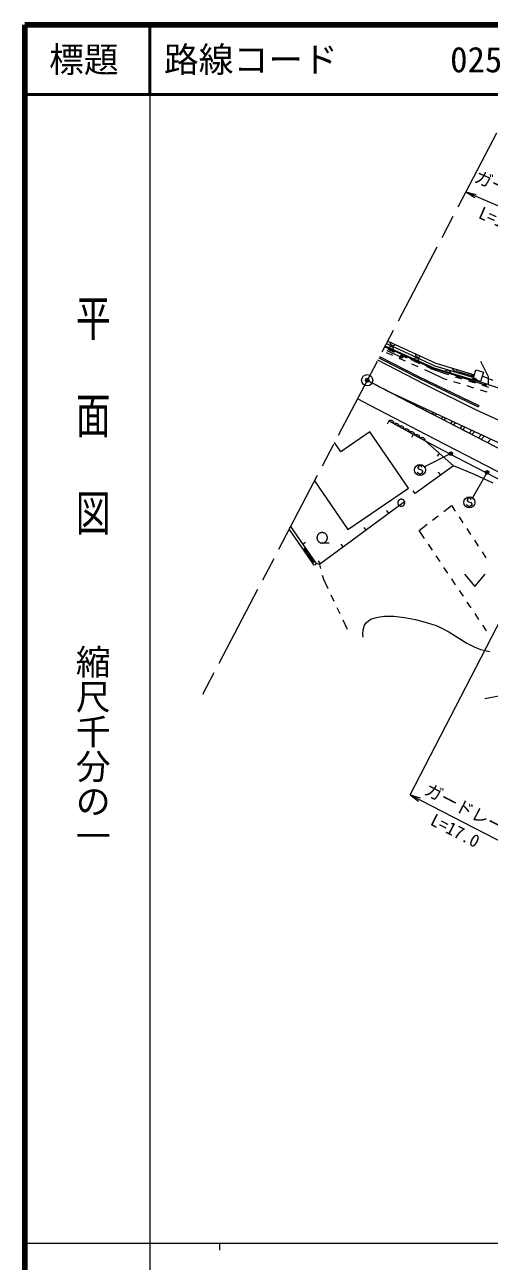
# Model space of a CAD drawing. Units: millimetres, scale not verified. Extents: x 40000 to 680000, y 20000 to 380000.
# Drawn here: x 40000 to 106759, y 202409 to 380000 of the extents above; entities that cross this region are included whole.
import ezdxf
from ezdxf.enums import TextEntityAlignment as Align

# ---------------------------------------------------------------- set-up
doc = ezdxf.new("R2010")
doc.units = ezdxf.units.MM
doc.header["$LTSCALE"] = 1000
doc.header["$PDMODE"] = 32
doc.header["$PDSIZE"] = 500
doc.linetypes.add('CHAIN', pattern=[18.5, 12, -1.5, 3.5, -1.5])
for name, color, linetype, lineweight in [('M-BGD', 7, 'Continuous', 13), ('M-BMK', 2, 'CHAIN', 13), ('M-BMK-SRVR', 3, 'Continuous', 13), ('M-STR-HTXT', 7, 'Continuous', 13), ('M-STR-STRC', 7, 'Continuous', 13), ('M-STR-STRD', 7, 'Continuous', 13), ('M-TTL', 2, 'Continuous', 140), ('M-TTL-BAND', 7, 'Continuous', 13), ('M-TTL-LINE', 7, 'Continuous', 50)]:
    doc.layers.add(name, color=color, linetype=linetype, lineweight=lineweight)
doc.layers.add('M-OTRS', color=6, linetype='Continuous')
doc.layers.add('M-TTL-TXT', color=7, linetype='Continuous')
doc.styles.add('@ＭＳ ゴシック', font='')
doc.styles.add('ＭＳ ゴシック', font='')
doc.styles.get('@ＭＳ ゴシック').set_extended_font_data('@MS Gothic')
doc.styles.get('ＭＳ ゴシック').set_extended_font_data('MS Gothic')

msp = doc.modelspace()

# ---------------------------------------------------------------- linework, layer by layer
at = {"layer": 'M-BGD'}
for p, q in [((91974, 334213), (98929, 331003)), ((92160, 334568), (99070, 331378)), ((92774, 333268), (91727, 333741)), ((98822, 330680), (91779, 333842)), ((91950, 332933), (92863, 332525)), ((92056, 333200), (94332, 332165)), ((92189, 333405), (93101, 332996)), ((95551, 332013), (93048, 333144)), ((93776, 332117), (94688, 331708)), ((93913, 332150), (94068, 332491)), ((94332, 332165), (93913, 332150)), ((94014, 332588), (94927, 332180)), ((94068, 332491), (94332, 332165)), ((95601, 331300), (96514, 330892)), ((98329, 330759), (95825, 331890)), ((95840, 331771), (96753, 331363)), ((97427, 330484), (98512, 329998)), ((97666, 330955), (98744, 330473)), ((102172, 329508), (98608, 330652)), ((98744, 330473), (100425, 329906)), ((106621, 328312), (98822, 330680)), ((98929, 331003), (104517, 329342)), ((99070, 331378), (104634, 329725)), ((104442, 329097), (104850, 330426)), ((104850, 330426), (105917, 330099)), ((105487, 331695), (106606, 329482)), ((98512, 329998), (100199, 329199)), ((100199, 329199), (100682, 329050)), ((100425, 329906), (100920, 329751)), ((101637, 328754), (102593, 328459)), ((101875, 329454), (102829, 329156)), ((102191, 330208), (104596, 329527)), ((106021, 328273), (102457, 329416)), ((103784, 328858), (104738, 328560)), ((104184, 329449), (104286, 329810)), ((104596, 329527), (104184, 329449)), ((104286, 329810), (104596, 329527)), ((105509, 328769), (104442, 329097)), ((105917, 330099), (105509, 328769)), ((105692, 329578), (107285, 328940)), ((106606, 329482), (106621, 328312)), ((103548, 328164), (104504, 327868)), ((105459, 327573), (106414, 327278)), ((105693, 328262), (106647, 327964)), ((106621, 328312), (108161, 327786)), ((89605, 321548), (85419, 318680)), ((95151, 313452), (89605, 321548)), ((92320, 323091), (92079, 322653)), ((92320, 323091), (97552, 320220)), ((97557, 320229), (92325, 323100)), ((85419, 318680), (84521, 319991)), ((95808, 321177), (95567, 320739)), ((97552, 320220), (101607, 316638)), ((97557, 320229), (102017, 317881)), ((99580, 318429), (99249, 318054)), ((101607, 316638), (96109, 312668)), ((101607, 316638), (101595, 316650)), ((104646, 315412), (101607, 316638)), ((102017, 317881), (112172, 312639)), ((81640, 314493), (86441, 307484)), ((99774, 315315), (99482, 315720)), ((107334, 314183), (104646, 315412)), ((86441, 307484), (95151, 313452)), ((96109, 312668), (95816, 313073)), ((94591, 311490), (82367, 302485)), ((93612, 311388), (93611, 311362)), ((93611, 311362), (93611, 311336)), ((93611, 311336), (93613, 311309)), ((93615, 311414), (93612, 311388)), ((93613, 311309), (93615, 311283)), ((93619, 311440), (93615, 311414)), ((93615, 311283), (93619, 311258)), ((93625, 311465), (93619, 311440)), ((93619, 311258), (93625, 311232)), ((93631, 311491), (93625, 311465)), ((93625, 311232), (93632, 311207)), ((93639, 311516), (93631, 311491)), ((93632, 311207), (93640, 311182)), ((93649, 311540), (93639, 311516)), ((93640, 311182), (93649, 311157)), ((93659, 311564), (93649, 311540)), ((93649, 311157), (93660, 311133)), ((93671, 311587), (93659, 311564)), ((93660, 311133), (93672, 311110)), ((93684, 311610), (93671, 311587)), ((93672, 311110), (93685, 311088)), ((93698, 311632), (93684, 311610)), ((93685, 311088), (93699, 311066)), ((93714, 311653), (93698, 311632)), ((93699, 311066), (93715, 311044)), ((93730, 311674), (93714, 311653)), ((93715, 311044), (93731, 311024)), ((93748, 311693), (93730, 311674)), ((93731, 311024), (93749, 311005)), ((93766, 311712), (93748, 311693)), ((93749, 311005), (93767, 310986)), ((93786, 311729), (93766, 311712)), ((93767, 310986), (93787, 310969)), ((93806, 311746), (93786, 311729)), ((93787, 310969), (93807, 310952)), ((93827, 311761), (93806, 311746)), ((93807, 310952), (93828, 310937)), ((93849, 311775), (93827, 311761)), ((93828, 310937), (93850, 310923)), ((93872, 311788), (93849, 311775)), ((93850, 310923), (93873, 310910)), ((93895, 311800), (93872, 311788)), ((93873, 310910), (93896, 310898)), ((93919, 311811), (93895, 311800)), ((93896, 310898), (93920, 310887)), ((93943, 311820), (93919, 311811)), ((93920, 310887), (93945, 310878)), ((93968, 311829), (93943, 311820)), ((93945, 310878), (93970, 310870)), ((93993, 311835), (93968, 311829)), ((93970, 310870), (93995, 310863)), ((94019, 311841), (93993, 311835)), ((93995, 310863), (94021, 310858)), ((94045, 311845), (94019, 311841)), ((94021, 310858), (94046, 310854)), ((94071, 311848), (94045, 311845)), ((94046, 310854), (94072, 310851)), ((94097, 311849), (94071, 311848)), ((94072, 310851), (94099, 310850)), ((94123, 311849), (94097, 311849)), ((94099, 310850), (94125, 310850)), ((94149, 311848), (94123, 311849)), ((94125, 310850), (94151, 310851)), ((94175, 311845), (94149, 311848)), ((94151, 310851), (94177, 310854)), ((94201, 311841), (94175, 311845)), ((94177, 310854), (94203, 310858)), ((94227, 311836), (94201, 311841)), ((94203, 310858), (94228, 310863)), ((94252, 311829), (94227, 311836)), ((94228, 310863), (94254, 310870)), ((94277, 311821), (94252, 311829)), ((94254, 310870), (94279, 310878)), ((94302, 311812), (94277, 311821)), ((94279, 310878), (94303, 310888)), ((94326, 311801), (94302, 311812)), ((94303, 310888), (94327, 310898)), ((94349, 311789), (94326, 311801)), ((94327, 310898), (94350, 310910)), ((94372, 311776), (94349, 311789)), ((94350, 310910), (94373, 310923)), ((94394, 311762), (94372, 311776)), ((94373, 310923), (94395, 310938)), ((94415, 311747), (94394, 311762)), ((94395, 310938), (94416, 310953)), ((94435, 311730), (94415, 311747)), ((94416, 310953), (94436, 310970)), ((94455, 311713), (94435, 311730)), ((94436, 310970), (94456, 310987)), ((94473, 311694), (94455, 311713)), ((94456, 310987), (94474, 311006)), ((94491, 311675), (94473, 311694)), ((94474, 311006), (94492, 311025)), ((94507, 311654), (94491, 311675)), ((94492, 311025), (94508, 311046)), ((94523, 311633), (94507, 311654)), ((94508, 311046), (94523, 311067)), ((94537, 311611), (94523, 311633)), ((94523, 311067), (94538, 311089)), ((94550, 311589), (94537, 311611)), ((94538, 311089), (94551, 311111)), ((94562, 311565), (94550, 311589)), ((94551, 311111), (94563, 311135)), ((94573, 311541), (94562, 311565)), ((94563, 311135), (94573, 311159)), ((94582, 311517), (94573, 311541)), ((94573, 311159), (94582, 311183)), ((94590, 311492), (94582, 311517)), ((94582, 311183), (94591, 311208)), ((94597, 311467), (94590, 311492)), ((94591, 311208), (94597, 311233)), ((94602, 311441), (94597, 311467)), ((94597, 311233), (94603, 311259)), ((94607, 311415), (94602, 311441)), ((94603, 311259), (94607, 311285)), ((94609, 311389), (94607, 311415)), ((94607, 311285), (94609, 311311)), ((94611, 311363), (94609, 311389)), ((94609, 311311), (94611, 311337)), ((94611, 311337), (94611, 311363)), ((100206, 310076), (101347, 310951)), ((101347, 310951), (101880, 310142)), ((92330, 309825), (92033, 310227)), ((98619, 308859), (99413, 309468)), ((102430, 309307), (102979, 308471)), ((77985, 307519), (81441, 302511)), ((78195, 307919), (81831, 302650)), ((89054, 307411), (88757, 307814)), ((96685, 307376), (97826, 308251)), ((97464, 306215), (96685, 307376)), ((103529, 307636), (104079, 306800)), ((79934, 305399), (80345, 305683)), ((81995, 306353), (81994, 306314)), ((81994, 306314), (81995, 306275)), ((81998, 306393), (81995, 306353)), ((81995, 306275), (81998, 306236)), ((82003, 306432), (81998, 306393)), ((81998, 306236), (82003, 306197)), ((82010, 306470), (82003, 306432)), ((82003, 306197), (82010, 306158)), ((82020, 306508), (82010, 306470)), ((82010, 306158), (82020, 306120)), ((82031, 306546), (82020, 306508)), ((82020, 306120), (82031, 306082)), ((82044, 306583), (82031, 306546)), ((82031, 306082), (82044, 306045)), ((82059, 306619), (82044, 306583)), ((82044, 306045), (82059, 306009)), ((82076, 306655), (82059, 306619)), ((82059, 306009), (82076, 305974)), ((82095, 306689), (82076, 306655)), ((82076, 305974), (82095, 305939)), ((82115, 306723), (82095, 306689)), ((82095, 305939), (82115, 305906)), ((82137, 306755), (82115, 306723)), ((82115, 305906), (82137, 305873)), ((82161, 306786), (82137, 306755)), ((82137, 305873), (82161, 305842)), ((82187, 306816), (82161, 306786)), ((82161, 305842), (82187, 305812)), ((82214, 306845), (82187, 306816)), ((82187, 305812), (82214, 305784)), ((82242, 306872), (82214, 306845)), ((82214, 305784), (82242, 305757)), ((82272, 306897), (82242, 306872)), ((82242, 305757), (82272, 305731)), ((82303, 306921), (82272, 306897)), ((82272, 305731), (82303, 305707)), ((82336, 306943), (82303, 306921)), ((82303, 305707), (82336, 305685)), ((82369, 306964), (82336, 306943)), ((82336, 305685), (82369, 305665)), ((82404, 306982), (82369, 306964)), ((82369, 305665), (82404, 305646)), ((82439, 306999), (82404, 306982)), ((82404, 305646), (82439, 305629)), ((82475, 307014), (82439, 306999)), ((82439, 305629), (82475, 305614)), ((82512, 307028), (82475, 307014)), ((82475, 305614), (82512, 305601)), ((82550, 307039), (82512, 307028)), ((82512, 305601), (82550, 305590)), ((82588, 307048), (82550, 307039)), ((82550, 305590), (82588, 305581)), ((82627, 307055), (82588, 307048)), ((82588, 305581), (82627, 305573)), ((82666, 307060), (82627, 307055)), ((82627, 305573), (82666, 305568)), ((82705, 307063), (82666, 307060)), ((82666, 305568), (82705, 305565)), ((82744, 307064), (82705, 307063)), ((82705, 305565), (82744, 305564)), ((82783, 307063), (82744, 307064)), ((82744, 305564), (82783, 305565)), ((83744, 305564), (82744, 305564)), ((82822, 307060), (82783, 307063)), ((82783, 305565), (82822, 305568)), ((82861, 307055), (82822, 307060)), ((82822, 305568), (82861, 305573)), ((82900, 307048), (82861, 307055)), ((82861, 305573), (82900, 305581)), ((82938, 307039), (82900, 307048)), ((82900, 305581), (82938, 305590)), ((82976, 307028), (82938, 307039)), ((82938, 305590), (82976, 305601)), ((83013, 307014), (82976, 307028)), ((82976, 305601), (83013, 305614)), ((83049, 306999), (83013, 307014)), ((83013, 305614), (83049, 305629)), ((83085, 306982), (83049, 306999)), ((83049, 305629), (83085, 305646)), ((83119, 306964), (83085, 306982)), ((83085, 305646), (83119, 305665)), ((83153, 306943), (83119, 306964)), ((83119, 305665), (83153, 305685)), ((83185, 306921), (83153, 306943)), ((83153, 305685), (83185, 305707)), ((83216, 306897), (83185, 306921)), ((83185, 305707), (83216, 305731)), ((83246, 306872), (83216, 306897)), ((83216, 305731), (83246, 305757)), ((83274, 306845), (83246, 306872)), ((83246, 305757), (83274, 305784)), ((83301, 306816), (83274, 306845)), ((83274, 305784), (83301, 305812)), ((83327, 306786), (83301, 306816)), ((83301, 305812), (83327, 305842)), ((83351, 306755), (83327, 306786)), ((83327, 305842), (83351, 305873)), ((83373, 306723), (83351, 306755)), ((83351, 305873), (83373, 305906)), ((83394, 306689), (83373, 306723)), ((83373, 305906), (83394, 305939)), ((83412, 306655), (83394, 306689)), ((83394, 305939), (83412, 305974)), ((83429, 306619), (83412, 306655)), ((83412, 305974), (83429, 306009)), ((83444, 306583), (83429, 306619)), ((83429, 306009), (83444, 306045)), ((83457, 306546), (83444, 306583)), ((83444, 306045), (83457, 306082)), ((83469, 306508), (83457, 306546)), ((83457, 306082), (83469, 306120)), ((83478, 306470), (83469, 306508)), ((83469, 306120), (83478, 306158)), ((83485, 306432), (83478, 306470)), ((83478, 306158), (83485, 306197)), ((83490, 306393), (83485, 306432)), ((83485, 306197), (83490, 306236)), ((83493, 306353), (83490, 306393)), ((83490, 306236), (83493, 306275)), ((83494, 306314), (83493, 306353)), ((83493, 306275), (83494, 306314)), ((104628, 305965), (105178, 305130)), ((80121, 304821), (81511, 302743)), ((85778, 304998), (85481, 305400)), ((98578, 304555), (98021, 305385)), ((99693, 302894), (99136, 303725)), ((105728, 304294), (106277, 303459)), ((81147, 302951), (81459, 303159)), ((81511, 302743), (81147, 302951)), ((81441, 302511), (81446, 302453)), ((81446, 302453), (81845, 302486)), ((81459, 303159), (81511, 302743)), ((81831, 302650), (81845, 302486)), ((82367, 302485), (81831, 302650)), ((82502, 302584), (82205, 302987)), ((82367, 302485), (82515, 301913)), ((100808, 301234), (100250, 302064)), ((82765, 300945), (82913, 300373)), ((82913, 300373), (83554, 299029)), ((101922, 299573), (101365, 300403)), ((103175, 301099), (104675, 299299)), ((104675, 299299), (106175, 301099)), ((103037, 297912), (102480, 298743)), ((83985, 298126), (84415, 297223)), ((104151, 296252), (103594, 297082)), ((84846, 296321), (85276, 295418)), ((89742, 294605), (90358, 294825)), ((90358, 294825), (91015, 294962)), ((91015, 294962), (91686, 295036)), ((91686, 295036), (93022, 295037)), ((93022, 295037), (94574, 294872)), ((94574, 294872), (96179, 294575)), ((105266, 294591), (104709, 295421)), ((85706, 294515), (86348, 293171)), ((88607, 292463), (88628, 293115)), ((88628, 293115), (88816, 293746)), ((88816, 293746), (89066, 294116)), ((89066, 294116), (89430, 294429)), ((89430, 294429), (89742, 294605)), ((96179, 294575), (97870, 294122)), ((97870, 294122), (99106, 293703)), ((99106, 293703), (99862, 293386)), ((99862, 293386), (100924, 292821)), ((106381, 292930), (105823, 293761)), ((88658, 292061), (88607, 292463)), ((100924, 292821), (103555, 291159)), ((103555, 291159), (104593, 290637)), ((104593, 290637), (105519, 290294)), ((105519, 290294), (106837, 289984)), ((106129, 283233), (109431, 283877))]:
    msp.add_line(p, q, dxfattribs=at)
for centre, radius in [((92911, 333206), 150), ((92911, 333206), 120), ((92911, 333206), 100), ((95688, 331952), 150), ((95688, 331952), 120), ((95688, 331952), 100), ((98465, 330698), 150), ((98465, 330698), 120), ((98465, 330698), 100), ((102315, 329462), 150), ((102315, 329462), 120), ((102315, 329462), 100), ((106164, 328227), 150), ((106164, 328227), 120), ((106164, 328227), 100)]:
    msp.add_circle(centre, radius, dxfattribs=at)
for centre, radius, start, end in [((92927, 334342), 417, 171.48403, 318.96363), ((92596, 333347), 417, 352.08627, 139.56586), ((96245, 331709), 417, 352.08627, 139.56586), ((96559, 332666), 417, 171.48403, 318.96363), ((100774, 329966), 417, 359.36998, 146.84958), ((101886, 330663), 417, 179.70629, 327.18588), ((104601, 328804), 417, 359.36998, 146.84958), ((92584, 322686), 488, 0.46191, 122.0215), ((93331, 322276), 488, 0.46191, 122.0215), ((94079, 321865), 488, 0.46191, 122.0215), ((94826, 321455), 488, 0.46191, 122.0215), ((95573, 321045), 488, 0.46191, 122.0215), ((96321, 320635), 488, 0.46191, 122.0215), ((97068, 320225), 488, 0.46191, 122.0215)]:
    msp.add_arc(centre, radius, start, end, dxfattribs=at)
at = {"layer": 'M-BMK'}
for p, q in [((107809, 364430), (65373, 283450)), ((131949, 306819), (98719, 324000))]:
    msp.add_line(p, q, dxfattribs=at)
msp.add_arc((1017318, 2100563), 2000000, 242.35113, 242.65809, dxfattribs=at)
at = {"layer": 'M-BMK-SRVR'}
msp.add_circle((89215, 328947), 800, dxfattribs=at)
at = {"layer": 'M-OTRS'}
msp.add_point((89215, 328947), dxfattribs=at)
at = {"layer": 'M-STR-HTXT'}
for p, q in [((103397, 356011), (116244, 350418)), ((103397, 356011), (104672, 355183)), ((103397, 356011), (104872, 355641)), ((95389, 269411), (114987, 307345)), ((95389, 269411), (110961, 261366)), ((95389, 269411), (96607, 268500)), ((95389, 269411), (96837, 268944))]:
    msp.add_line(p, q, dxfattribs=at)
at = {"layer": 'M-STR-STRC'}
for p, q in [((97509, 328320), (90730, 331840)), ((89213, 328944), (92107, 327420)), ((92107, 327420), (111222, 318506)), ((119517, 313247), (92107, 327420)), ((104933, 324622), (97509, 328320)), ((90728, 324739), (87806, 326259)), ((95986, 325610), (95865, 325476)), ((96279, 325262), (96413, 325411)), ((99008, 320443), (90728, 324739)), ((97361, 324969), (97197, 324787)), ((97610, 324574), (97788, 324770)), ((98736, 324328), (98529, 324099)), ((98942, 323885), (99163, 324129)), ((100111, 323687), (99861, 323410)), ((100274, 323197), (100537, 323488)), ((109961, 322327), (104933, 324622)), ((101485, 323046), (101192, 322722)), ((101606, 322508), (101912, 322847)), ((102860, 322405), (102524, 322033)), ((102938, 321819), (103287, 322206)), ((104235, 321764), (103856, 321344)), ((104269, 321131), (104661, 321565)), ((112238, 313579), (99008, 320443)), ((105609, 321123), (105188, 320656)), ((105601, 320442), (106036, 320924)), ((106984, 320482), (106520, 319967)), ((101230, 318402), (97440, 316525)), ((96576, 316562), (96503, 316416)), ((96503, 316416), (96503, 316344)), ((96503, 316344), (96576, 316198)), ((96721, 316634), (96576, 316562)), ((96576, 316198), (97012, 316053)), ((96867, 316634), (96721, 316634)), ((97012, 316562), (96867, 316634)), ((97085, 316416), (97012, 316562)), ((96503, 315616), (96430, 315762)), ((96576, 315544), (96503, 315616)), ((96721, 315471), (96576, 315544)), ((96867, 315471), (96721, 315471)), ((97012, 315544), (96867, 315471)), ((97012, 316053), (97085, 315980)), ((97085, 315616), (97012, 315544)), ((97085, 315980), (97157, 315834)), ((97157, 315762), (97085, 315616)), ((97157, 315834), (97157, 315762)), ((106441, 315724), (104337, 312062)), ((103595, 310965), (103522, 311110)), ((103668, 311910), (103595, 311765)), ((103595, 311765), (103595, 311692)), ((103595, 311692), (103668, 311547)), ((103668, 310892), (103595, 310965)), ((103813, 311983), (103668, 311910)), ((103668, 311547), (104104, 311401)), ((103813, 310819), (103668, 310892)), ((103959, 311983), (103813, 311983)), ((103959, 310819), (103813, 310819)), ((104104, 311910), (103959, 311983)), ((104104, 310892), (103959, 310819)), ((104177, 311765), (104104, 311910)), ((104104, 311401), (104177, 311328)), ((104177, 310965), (104104, 310892)), ((104177, 311328), (104250, 311183)), ((104250, 311110), (104177, 310965)), ((104250, 311183), (104250, 311110))]:
    msp.add_line(p, q, dxfattribs=at)
for centre, radius in [((101230, 318402), 50), ((101230, 318402), 40), ((101230, 318402), 30), ((101230, 318402), 20), ((101230, 318402), 10), ((96794, 316053), 800), ((106441, 315724), 50), ((106441, 315724), 40), ((106441, 315724), 30), ((106441, 315724), 20), ((106441, 315724), 10), ((103886, 311401), 800)]:
    msp.add_circle(centre, radius, dxfattribs=at)
for p in [(101230, 318402), (106441, 315724)]:
    msp.add_point(p, dxfattribs=at)
at = {"layer": 'M-STR-STRD'}
for p, q in [((90902, 332166), (96522, 329308)), ((90994, 332344), (96611, 329487)), ((96522, 329308), (105148, 325119)), ((96611, 329487), (105235, 325299)), ((105235, 325299), (105148, 325119))]:
    msp.add_line(p, q, dxfattribs=at)
at = {"layer": 'M-TTL'}
for p, q in [((40000, 380000), (40000, 20000)), ((680000, 380000), (40000, 380000))]:
    msp.add_line(p, q, dxfattribs=at)
at = {"layer": 'M-TTL-BAND'}
for p, q in [((58000, 370000), (58000, 20000)), ((40000, 205000), (579000, 205000)), ((68000, 205000), (68000, 204000))]:
    msp.add_line(p, q, dxfattribs=at)
at = {"layer": 'M-TTL-LINE'}
for p, q in [((58000, 380000), (58000, 370000)), ((40000, 370000), (680000, 370000))]:
    msp.add_line(p, q, dxfattribs=at)

# ---------------------------------------------------------------- texts
at = {"layer": 'M-STR-HTXT', "style": 'ＭＳ ゴシック'}
for s, rotation, p in [('ガードパイプ', 336.476, (111108, 354007)), ('L=15.9', 336.476, (108265, 350286)), ('ガードレール', 332.678, (103683, 265620)), ('L=17.0', 332.678, (101196, 262963))]:
    msp.add_text(s, height=1833, rotation=rotation, dxfattribs=at).set_placement(p, align=Align.BOTTOM_CENTER)
at = {"layer": 'M-TTL-BAND', "style": '@ＭＳ ゴシック', "width": 1.4}
msp.add_text('平  面  図', height=3666, rotation=270, dxfattribs=at).set_placement((49777, 306475), align=Align.MIDDLE_RIGHT)
at = {"layer": 'M-TTL-BAND', "style": '@ＭＳ ゴシック'}
msp.add_text('縮尺千分の一', height=3666, rotation=270, dxfattribs=at).set_placement((49777, 261030), align=Align.MIDDLE_RIGHT)
at = {"layer": 'M-TTL-TXT', "style": 'ＭＳ ゴシック'}
msp.add_text('標題', height=3666, dxfattribs=at).set_placement((48500, 375000), align=Align.MIDDLE_CENTER)
for s, p in [('路線コード', (60000, 375000)), ('025', (101142, 375000))]:
    msp.add_text(s, height=3666, dxfattribs=at).set_placement(p, align=Align.MIDDLE_LEFT)

doc.saveas('drawing.dxf')
